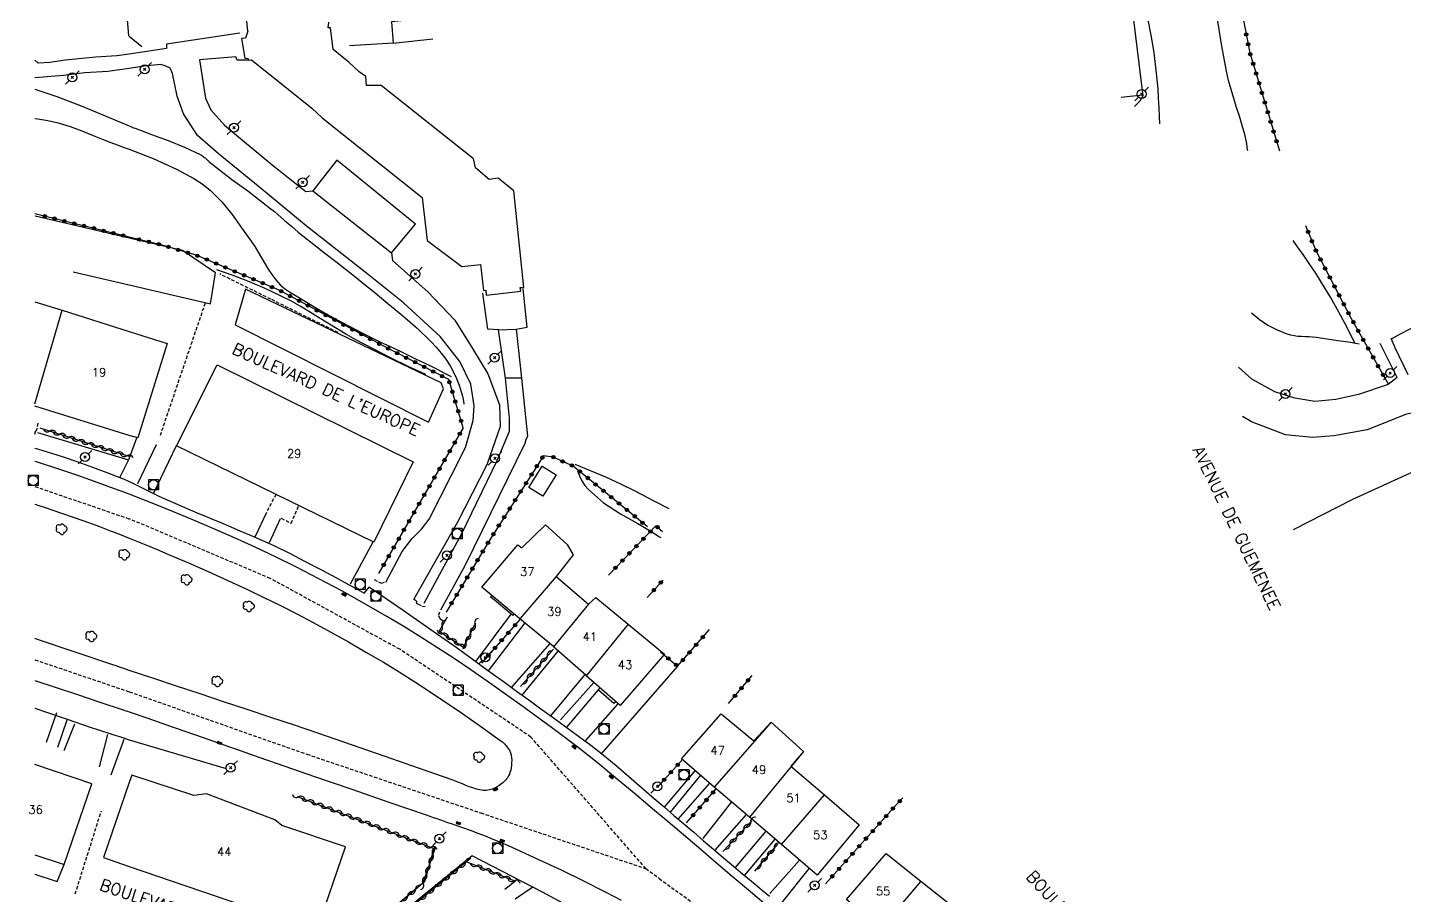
# Model space of a CAD drawing. Header units: millimetres. Extents: x 150997 to 152001, y 151999 to 153001.
# Drawn here: x 150998.9 to 151203.2, y 152467.8 to 152596.7 of the extents above; entities that cross this region are included whole.
import ezdxf
from ezdxf.enums import TextEntityAlignment as Align

# ---------------------------------------------------------------- set-up
doc = ezdxf.new("R2010")
doc.units = ezdxf.units.MM
doc.linetypes.add('DASHED', pattern=[0.75, 0.5, -0.25])
doc.layers.get('0').update_dxf_attribs({"linetype": 'CONTINUOUS'})
for name, color, linetype in [('W0001', 6, 'DASHED'), ('W0006', 2, 'CONTINUOUS'), ('W0008', 7, 'CONTINUOUS'), ('W0014', 7, 'CONTINUOUS'), ('W0017', 7, 'CONTINUOUS'), ('W0101', 7, 'CONTINUOUS'), ('W0104', 1, 'CONTINUOUS'), ('W0105', 7, 'CONTINUOUS'), ('W0112', 1, 'DASHED'), ('W0211', 2, 'CONTINUOUS'), ('W0214', 2, 'CONTINUOUS'), ('W0300', 7, 'CONTINUOUS'), ('W0310', 3, 'CONTINUOUS'), ('W0323', 7, 'CONTINUOUS'), ('W0330', 7, 'CONTINUOUS'), ('W0333', 7, 'CONTINUOUS'), ('W0401', 7, 'CONTINUOUS'), ('W0420', 7, 'CONTINUOUS'), ('W0473', 7, 'CONTINUOUS'), ('W0989', 7, 'CONTINUOUS'), ('W0991', 7, 'CONTINUOUS'), ('W1102', 7, 'CONTINUOUS')]:
    doc.layers.add(name, color=color, linetype=linetype)
doc.styles.get("Standard").update_dxf_attribs({"font": 'romans.shx', "width": 0.85})

# ---------------------------------------------------------------- blocks, each defined once
blk = doc.blocks.new('T473')
for p, q in [((-0.166667, 0.166667), (0.166667, -0.166667)), ((-0.166667, -0.166667), (0.166667, 0.166667)), ((0.500001, 0.500001), (1.000002, 1.000002)), ((-1.000002, -1.000002), (-0.500001, -0.500001))]:
    blk.add_line(p, q)
blk.add_ellipse((0, 0), major_axis=(0.471405, 0.471405), ratio=1, start_param=5.4977871438, end_param=11.780972451)
blk = doc.blocks.new('T420')
for p, q in [((0.75, 0.75), (-0.75, 0.75)), ((-0.75, 0.75), (-0.75, -0.75)), ((0.75, 0.75), (0.75, -0.75)), ((0.75, -0.75), (-0.75, -0.75))]:
    blk.add_line(p, q)
blk.add_ellipse((0, 0), major_axis=(-0.53, 0.53), ratio=1, start_param=3.926991, end_param=10.210176)
blk = doc.blocks.new('T401')
for p, q in [((-0.3, 0.3), (0, 0.3)), ((-0.3, -0.25), (-0.3, 0.3)), ((-0.3, 0.15), (0, 0.15)), ((-0.3, 0), (0, 0)), ((0, 0.3), (0, -0.25)), ((-0.3, -0.15), (0, -0.15)), ((-0.3, -0.25), (-0.3, -0.3)), ((-0.3, -0.3), (0, -0.3)), ((0, -0.3), (0, -0.25))]:
    blk.add_line(p, q)
blk = doc.blocks.new('T300')
for p, q in [((-0.8, 0.51), (-0.86, 0.34)), ((-0.86, 0.34), (-0.86, 0.17)), ((-0.86, 0.17), (-0.74, 0.06)), ((-0.69, 0.63), (-0.8, 0.51)), ((-0.8, -0.06), (-0.74, 0.06)), ((-0.74, 0.06), (-0.69, 0.11)), ((-0.57, 0.69), (-0.69, 0.63)), ((-0.46, 0.69), (-0.57, 0.69)), ((-0.29, 0.63), (-0.46, 0.69)), ((-0.29, 0.63), (-0.17, 0.74)), ((-0.23, 0.57), (-0.29, 0.63)), ((-0.17, 0.74), (-0.06, 0.8)), ((-0.06, 0.8), (0.06, 0.8)), ((0.06, 0.8), (0.23, 0.74)), ((0.23, 0.74), (0.34, 0.63)), ((0.34, 0.63), (0.4, 0.51)), ((0.46, 0.46), (0.34, 0.46)), ((0.4, 0.51), (0.4, 0.46)), ((0.57, 0.4), (0.46, 0.46)), ((0.57, 0.4), (0.69, 0.29)), ((0.69, 0.29), (0.74, 0.17)), ((0.74, 0.06), (0.69, -0.17)), ((0.74, 0.17), (0.74, 0.06)), ((-0.8, -0.17), (-0.8, -0.06)), ((-0.8, -0.23), (-0.8, -0.17)), ((-0.74, -0.34), (-0.8, -0.23)), ((-0.69, -0.4), (-0.74, -0.34)), ((-0.51, -0.46), (-0.69, -0.4)), ((-0.4, -0.46), (-0.51, -0.46)), ((-0.4, -0.46), (-0.34, -0.46)), ((-0.34, -0.46), (-0.34, -0.4)), ((-0.34, -0.51), (-0.34, -0.46)), ((-0.29, -0.63), (-0.34, -0.51)), ((-0.17, -0.74), (-0.29, -0.63)), ((-0.06, -0.8), (-0.17, -0.74)), ((0.06, -0.8), (-0.06, -0.8)), ((0.17, -0.74), (0.06, -0.8)), ((0.23, -0.69), (0.17, -0.74)), ((0.29, -0.46), (0.23, -0.46)), ((0.29, -0.63), (0.23, -0.69)), ((0.46, -0.4), (0.29, -0.46)), ((0.34, -0.51), (0.29, -0.63)), ((0.34, -0.51), (0.34, -0.46)), ((0.57, -0.34), (0.46, -0.4)), ((0.63, -0.29), (0.57, -0.34)), ((0.69, -0.17), (0.63, -0.29))]:
    blk.add_line(p, q)
blk = doc.blocks.new('t310o')
at = {"color": 0, "linetype": 'Continuous'}
for centre, start, end in [((-0.5, 0.38), 216.8699, 323.1304), ((0.5, -0.37), 36.8699, 143.1303)]:
    blk.add_arc(centre, 0.625, start, end, dxfattribs=at)
blk = doc.blocks.new('t323o')
at = {"color": 0, "linetype": 'Continuous'}
for radius in [0.25, 0.15]:
    blk.add_circle((0, 0), radius, dxfattribs=at)

msp = doc.modelspace()

# ---------------------------------------------------------------- linework, layer by layer
at = {"layer": 'W0001'}
for points in [[(151000, 152528.53), (151014, 152523.74)], [(151090.66, 152471.82), (151073.61, 152491.35), (151054.15, 152504.37), (151034.92, 152514.9), (151014, 152523.74)], [(151000, 152502.82), (151014, 152498.07)], [(151014, 152498.07), (151040.35, 152488.8), (151066.15, 152480.1), (151084.58, 152473.87), (151090.66, 152471.82)], [(151090.66, 152471.82), (151092.64, 152470.37), (151113.19, 152455.35), (151129.55, 152441.23), (151145.36, 152422.92), (151151.41, 152415.38)]]:
    msp.add_lwpolyline(points, dxfattribs=at)
at = {"layer": 'W0006'}
for points in [[(151164.33, 152586.61), (151161.19, 152586.29)], [(151052.91, 152563.24), (151056.46, 152567.48), (151044.78, 152576.95), (151041.26, 152572.43)]]:
    msp.add_lwpolyline(points, dxfattribs=at)
at = {"layer": 'W0008'}
for points in [[(151219.1, 152556.97), (151215.95, 152556.19), (151212.84, 152555.29), (151209.76, 152554.26), (151206.73, 152553.11), (151205.33, 152552.51), (151203.94, 152551.86), (151202.59, 152551.16), (151201.27, 152550.4)], [(151000, 152525.9), (151001.66, 152525.37), (151003.81, 152524.65), (151005.95, 152523.91), (151008.08, 152523.14), (151009.56, 152522.58), (151011.05, 152522.02), (151012.53, 152521.44), (151014, 152520.86)], [(151014, 152520.86), (151015.46, 152520.27), (151016.93, 152519.68), (151018.38, 152519.07), (151019.84, 152518.46), (151022.78, 152517.21), (151025.71, 152515.93), (151028.63, 152514.61), (151031.52, 152513.26), (151033.99, 152512.08), (151036.44, 152510.87), (151038.87, 152509.63), (151041.29, 152508.35), (151043.92, 152506.93), (151046.53, 152505.47), (151049.12, 152503.97), (151051.7, 152502.45), (151054.03, 152501.01), (151056.35, 152499.55), (151058.64, 152498.06), (151060.92, 152496.55), (151062.79, 152495.28), (151064.64, 152494), (151066.47, 152492.7), (151068.3, 152491.39), (151068.65, 152491.14), (151069.01, 152490.9), (151069.36, 152490.64), (151069.67, 152490.35), (151069.94, 152490.05), (151070.19, 152489.72), (151070.4, 152489.38), (151070.57, 152489.01), (151070.67, 152488.65), (151070.73, 152488.28), (151070.75, 152487.91), (151070.74, 152487.54), (151070.72, 152487.17), (151070.67, 152486.8), (151070.6, 152486.43), (151070.49, 152486.07), (151070.4, 152485.83), (151070.28, 152485.59), (151070.15, 152485.37), (151070, 152485.16), (151069.81, 152484.93), (151069.6, 152484.72), (151069.38, 152484.52), (151069.15, 152484.34), (151068.85, 152484.13), (151068.54, 152483.94), (151068.22, 152483.77), (151067.89, 152483.63), (151067.66, 152483.55), (151067.43, 152483.5), (151067.2, 152483.46), (151066.97, 152483.43), (151066.73, 152483.43), (151066.5, 152483.43), (151066.27, 152483.46), (151066.04, 152483.5), (151065.5, 152483.63), (151064.97, 152483.79), (151064.45, 152483.98), (151063.94, 152484.18), (151063.43, 152484.39), (151062.92, 152484.6), (151062.41, 152484.8), (151061.9, 152484.99), (151056.93, 152486.74), (151051.96, 152488.48), (151046.98, 152490.21), (151041.99, 152491.92), (151038.5, 152493.1), (151035, 152494.27), (151031.5, 152495.44), (151028, 152496.6), (151024.5, 152497.76), (151021, 152498.92), (151017.5, 152500.08), (151014, 152501.25)], [(151014, 152501.25), (151013.36, 152501.47), (151012.72, 152501.68), (151012.07, 152501.9), (151011.43, 152502.11), (151005.83, 152504), (151000.23, 152505.9), (151000, 152505.98)]]:
    msp.add_lwpolyline(points, dxfattribs=at)
at = {"layer": 'W0014'}
for points in [[(151202.14, 152544.73), (151199.61, 152549.77)], [(151201.2, 152550.54), (151201.8, 152549.19), (151202.43, 152547.84), (151203.07, 152546.51), (151203.73, 152545.18)], [(151000, 152534.24), (151000.39, 152534.12), (151001.34, 152533.83), (151002.29, 152533.53), (151003.24, 152533.23), (151004.18, 152532.92), (151006.36, 152532.18), (151008.53, 152531.43), (151010.69, 152530.64), (151012.83, 152529.79), (151013.12, 152529.66), (151013.42, 152529.54), (151013.71, 152529.41), (151014, 152529.27)], [(151014, 152527.39), (151013.59, 152527.54), (151013.19, 152527.7), (151012.78, 152527.85), (151012.37, 152528.01), (151009.39, 152529.1), (151006.39, 152530.16), (151003.39, 152531.18), (151000.36, 152532.16), (151000, 152532.27)], [(151014, 152529.27), (151014.71, 152528.94), (151015.41, 152528.61), (151016.11, 152528.26), (151016.81, 152527.91), (151017.51, 152527.56), (151018.21, 152527.22), (151018.91, 152526.88), (151019.62, 152526.55), (151020.75, 152526.05), (151021.89, 152525.56), (151023.03, 152525.08), (151024.17, 152524.6), (151025.31, 152524.13), (151026.45, 152523.65), (151027.59, 152523.17), (151028.73, 152522.69), (151030.41, 152521.98), (151032.09, 152521.27), (151033.77, 152520.54), (151035.43, 152519.78), (151037.78, 152518.63), (151040.11, 152517.43), (151042.43, 152516.2), (151044.74, 152514.97), (151045.78, 152514.41), (151046.81, 152513.85), (151047.84, 152513.28), (151048.86, 152512.7)], [(151108.86, 152466.09), (151106.17, 152468.38), (151103.47, 152470.66), (151100.78, 152472.95), (151098.5, 152474.89), (151096.23, 152476.84), (151093.95, 152478.78), (151091.66, 152480.71), (151088.92, 152483), (151086.17, 152485.29), (151083.41, 152487.56), (151080.62, 152489.79), (151078.64, 152491.3), (151076.64, 152492.79), (151074.63, 152494.26), (151072.61, 152495.72), (151070.04, 152497.57), (151067.45, 152499.41), (151064.85, 152501.23), (151062.23, 152503), (151059.75, 152504.61), (151057.26, 152506.2), (151054.75, 152507.75), (151052.21, 152509.26), (151048.88, 152511.17), (151045.52, 152513.04), (151042.14, 152514.85), (151038.73, 152516.61), (151035.71, 152518.09), (151032.68, 152519.51), (151029.62, 152520.9), (151026.55, 152522.25), (151023.44, 152523.59), (151020.3, 152524.89), (151017.16, 152526.16), (151014, 152527.39)], [(151048.86, 152512.7), (151049.64, 152513.65)], [(151049.64, 152513.62), (151052.14, 152511.91), (151054.64, 152510.19), (151057.13, 152508.46), (151059.61, 152506.72), (151062.14, 152504.92), (151064.66, 152503.11), (151067.17, 152501.29), (151069.68, 152499.48), (151071.48, 152498.17), (151073.29, 152496.86), (151075.09, 152495.55), (151076.89, 152494.23), (151078.76, 152492.86), (151080.64, 152491.5), (151082.51, 152490.13), (151084.34, 152488.71), (151086.26, 152487.13), (151088.15, 152485.51), (151090.01, 152483.88), (151091.89, 152482.25), (151093.36, 152480.99), (151094.82, 152479.73), (151096.29, 152478.47), (151097.76, 152477.21), (151099.22, 152475.95), (151100.69, 152474.69), (151102.17, 152473.43), (151103.64, 152472.18), (151104.71, 152471.29), (151105.78, 152470.4), (151106.85, 152469.51), (151107.92, 152468.63), (151109, 152467.74)], [(151000, 152499.75), (151003.01, 152498.76), (151006.33, 152497.66), (151009.65, 152496.55), (151012.96, 152495.43), (151013.22, 152495.35), (151013.48, 152495.26), (151013.74, 152495.17), (151014, 152495.08)], [(151000, 152495.64), (151001.88, 152495), (151004.95, 152493.94), (151008.03, 152492.89), (151011.11, 152491.88), (151011.84, 152491.65), (151012.56, 152491.42), (151013.28, 152491.19), (151014, 152490.96)], [(151014, 152495.08), (151016.75, 152494.14), (151019.5, 152493.18), (151022.24, 152492.23), (151024.99, 152491.26), (151027.73, 152490.3), (151030.47, 152489.34), (151033.22, 152488.37), (151035.96, 152487.42), (151041.48, 152485.51), (151047.01, 152483.6), (151052.53, 152481.69), (151058.05, 152479.79), (151058.58, 152479.6), (151059.11, 152479.42), (151059.64, 152479.24), (151060.18, 152479.06), (151060.71, 152478.88), (151061.24, 152478.69), (151061.77, 152478.51), (151062.3, 152478.32), (151063.43, 152477.92), (151064.57, 152477.52), (151065.7, 152477.1), (151066.83, 152476.67), (151067.96, 152476.21), (151069.09, 152475.74), (151070.21, 152475.25), (151071.33, 152474.74), (151074.7, 152473.2), (151078.07, 152471.62), (151081.41, 152469.99), (151084.72, 152468.31), (151086.97, 152467.12)], [(151014, 152490.96), (151028.36, 152486.67)], [(151048.7, 152462.08), (151057.88, 152469.97), (151059.33, 152475.21)], [(151049.5, 152461.23), (151064.88, 152473.76)], [(151064.85, 152473.75), (151075.26, 152468.38), (151085.29, 152462.95)]]:
    msp.add_lwpolyline(points, dxfattribs=at)
at = {"layer": 'W0017'}
for points in [[(151012.88, 152607.15), (151013.9, 152595.46), (151014, 152595.38)], [(151163.16, 152584.93), (151164.01, 152585.77), (151164.44, 152586.56), (151164.27, 152588.09), (151162.6, 152601.47), (151160.9, 152602.86), (151159.43, 152602.83), (151152.8, 152602.15)], [(151030.39, 152595.83), (151019.51, 152594.19), (151019.53, 152593.54), (151014, 152592.72)], [(151014, 152595.38), (151015.87, 152593.85)], [(151053.15, 152594.32), (151046.68, 152593.93)], [(151014, 152592.72), (151012.15, 152592.45), (151009.04, 152592.27), (151004.49, 152591.79), (151002.21, 152591.46), (151000.5, 152591.39), (151000, 152591.82)], [(151031.72, 152591.81), (151030.02, 152591.83), (151029.79, 152592.3), (151024.43, 152591.88), (151025.33, 152586.18), (151026.1, 152584.46), (151028.11, 152582.17), (151035.22, 152576.29), (151040.21, 152572.31), (151041.26, 152572.43)], [(151014, 152590.59), (151010.82, 152590.11), (151007.39, 152589.92), (151004.25, 152589.55), (151000, 152589.2)], [(151052.06, 152514.32), (151054.51, 152518.91), (151055.91, 152520.76), (151057.35, 152522.21), (151058.51, 152523.68), (151061.78, 152530.1), (151063.88, 152534.32), (151065.04, 152538.31), (151065.19, 152540.53), (151064.66, 152543.73), (151063.03, 152547.11), (151060.14, 152550.81), (151054.69, 152555.8), (151049.01, 152560.35), (151040.24, 152567.24), (151033.68, 152572.67), (151027.18, 152577.96), (151024.14, 152580.63), (151022.04, 152583.86), (151021.13, 152586.46), (151020.41, 152589.82), (151020.05, 152590.64), (151019.34, 152590.96), (151018.69, 152591.15), (151016.2, 152590.92), (151014, 152590.59)], [(151041.26, 152572.43), (151052.91, 152563.24), (151053.04, 152562.07)], [(151053.04, 152562.07), (151058.3, 152557.45), (151062.29, 152553.23), (151064.91, 152549.04), (151067.23, 152545.25), (151068.95, 152540.67), (151069.05, 152537.45), (151067.06, 152531.76), (151062.69, 152523.23), (151056.22, 152511.81)], [(151068.8, 152551.79), (151067.23, 152551.89), (151066.46, 152557.24)], [(151071.43, 152551.89), (151073.06, 152552.19), (151072.43, 152557.9)], [(151057.74, 152511.24), (151063.36, 152521.55), (151068.61, 152532.41), (151070.44, 152536.73), (151070.42, 152538.7), (151069.81, 152544.62)], [(151072.21, 152544.63), (151073.08, 152536), (151072.86, 152535.48), (151072.7, 152534.91), (151063.84, 152516.87), (151060.17, 152510.19)], [(151202.14, 152544.73), (151200.78, 152543.68), (151196.38, 152542.17), (151193.04, 152541.45), (151189.91, 152541.17), (151186.95, 152541.67), (151183.99, 152542.61), (151180.58, 152544.49), (151178.59, 152546.26)], [(151204.75, 152539.51), (151203.52, 152539.27), (151197.69, 152536.96), (151192.75, 152536.08), (151189.59, 152535.8), (151185.56, 152536.21), (151180.51, 152538.12), (151179.17, 152538.95)], [(151000, 152536.29), (151000.16, 152536.86)], [(151014, 152532.64), (151015.14, 152535.78)], [(151018, 152534.74), (151015.2, 152528.93)], [(151017.58, 152527.5), (151020.99, 152534.62)], [(151012.61, 152529.88), (151013.96, 152532.54), (151014, 152532.64)], [(151034.35, 152524.69), (151032.63, 152521.01)], [(151034.8, 152520.23), (151036.43, 152523.77)], [(151046.81, 152514.11), (151050.19, 152520.32)], [(151065.42, 152502.58), (151070.67, 152509.61)], [(151067.3, 152501.2), (151072.73, 152508.28)], [(151076.42, 152505.22), (151070.7, 152498.73)], [(151072.3, 152497.57), (151077.66, 152504.12)], [(151095.35, 152501.87), (151083.98, 152488.82)], [(151081.59, 152500.65), (151076.52, 152494.5)], [(151078.01, 152493.93), (151082.94, 152499.44)], [(151083.83, 152498.65), (151078.94, 152492.89)], [(151081.73, 152490.83), (151086.54, 152496.28)], [(151003.19, 152494.95), (151001.69, 152490.54)], [(151003.4, 152489.83), (151004.79, 152493.89)], [(151004.35, 152489.36), (151005.91, 152493.32)], [(151010.77, 152491.71), (151009.55, 152486.95)], [(151013.21, 152491), (151011.27, 152485.71)], [(151093.42, 152480.94), (151097.99, 152486.33)], [(151098.77, 152485.67), (151094.26, 152480.22)], [(151095.47, 152479.18), (151100.15, 152484.49)], [(151103.36, 152481.75), (151099.13, 152476.27)], [(151100.96, 152474.55), (151105.57, 152479.85)], [(151108.44, 152477.4), (151103.93, 152472.01)], [(151105.36, 152470.84), (151109.83, 152476.2)], [(151109.06, 152468.12), (151113.47, 152473.09)], [(151114.89, 152471.88), (151110.77, 152466.76)], [(151069.74, 152468.76), (151071.3, 152470.03)], [(151071.27, 152467.34), (151073.86, 152469.13)]]:
    msp.add_lwpolyline(points, dxfattribs=at)
at = {"layer": 'W0101'}
for points in [[(151031.58, 152596.11), (151031.06, 152601.82), (151026.79, 152605.38), (151026.19, 152611.25)], [(151031.58, 152596.11), (151031.24, 152595.08), (151030.65, 152595.05), (151031.17, 152592.11), (151031.65, 152592.05), (151031.72, 152591.81), (151032.12, 152591.86), (151041.08, 152584.68), (151042.61, 152583.24), (151057.46, 152571.42), (151058.21, 152565.05), (151063.33, 152561.2), (151066.12, 152561.49), (151066.58, 152557.62), (151066.9, 152557.68), (151066.95, 152556.93), (151072.1, 152557.52), (151072.02, 152558.05), (151072.53, 152558.08), (151071.05, 152572.43), (151068.73, 152574.32), (151067.39, 152574.08), (151065.39, 152575.83), (151065.13, 152576.98), (151065.07, 152577.16), (151051.39, 152588.04), (151049.21, 152588.07), (151049.08, 152589.41), (151048.11, 152590.1), (151046.63, 152591.45), (151044.24, 152593.39), (151043.88, 152596.6), (151043.53, 152596.59), (151043.61, 152597.43)], [(151000, 152555.97), (151004.03, 152554.69)], [(151004.03, 152554.69), (151014, 152551.53)], [(151014, 152551.53), (151019.62, 152549.74), (151015.28, 152535.74)], [(151014, 152536.13), (151000, 152540.47)], [(151015.28, 152535.74), (151014, 152536.13)], [(151071.97, 152508.91), (151066.3, 152513.61), (151071.68, 152519.86), (151072.27, 152519.42), (151075.75, 152522.86), (151078.99, 152519.95), (151078.99, 152519.92), (151079.85, 152518.42), (151077.34, 152515.2)], [(151077.34, 152515.2), (151082.15, 152511.07)], [(151082.15, 152511.07), (151083.22, 152512.05), (151088.02, 152508.11)], [(151076.94, 152504.78), (151071.97, 152508.91)], [(151088.02, 152508.11), (151093.43, 152503.67), (151086.83, 152496.03)], [(151076.94, 152504.76), (151076.94, 152504.78)], [(151081.79, 152500.45), (151081.79, 152500.48), (151076.94, 152504.76)], [(151086.83, 152496.03), (151081.79, 152500.45)], [(151100.81, 152483.92), (151095.92, 152488.11), (151101.84, 152494.8), (151106.69, 152490.78)], [(151106.69, 152490.78), (151109.25, 152493.54), (151114.07, 152489.23)], [(151008.43, 152484.43), (151000, 152487.29)], [(151114.07, 152489.23), (151112.17, 152487.01)], [(151046.11, 152475.08), (151036.63, 152478.24), (151035.62, 152479.06), (151025.47, 152482.9), (151023.57, 152482.69), (151014.37, 152485.71), (151014, 152484.62)], [(151112.17, 152487.01), (151117.15, 152482.76)], [(151000, 152473.88), (151004.32, 152472.42), (151008.43, 152484.43)], [(151014, 152484.62), (151010.18, 152473.45), (151014, 152472.15)], [(151106.03, 152479.46), (151100.81, 152483.92)], [(151117.15, 152482.76), (151122.33, 152478.33), (151116.06, 152470.87)], [(151110.78, 152475.39), (151106.03, 152479.46)], [(151014, 152472.15), (151041.85, 152462.66), (151046.11, 152475.08)], [(151116.06, 152470.87), (151110.78, 152475.39)], [(151125.48, 152462.91), (151120.43, 152467.25), (151126.33, 152474.06), (151131.47, 152469.97)], [(151131.47, 152469.97), (151136.21, 152466.18)]]:
    msp.add_lwpolyline(points, dxfattribs=at)
msp.add_lwpolyline([(151050.27, 152520.29), (151020.99, 152534.55), (151027.03, 152546.58), (151056.11, 152532.22)], close=True, dxfattribs=at)
at = {"layer": 'W0104'}
for points in [[(151014, 152565.39), (151000.03, 152568.66)], [(151026.81, 152560.24), (151021.88, 152563.55), (151014, 152565.39)], [(151005.67, 152560.42), (151014, 152558.47)], [(151014, 152558.47), (151026.07, 152555.66), (151026.81, 152560.24)], [(151071.12, 152509.61), (151070.94, 152509.38), (151067.61, 152512.14), (151067.82, 152512.35)], [(151086.18, 152496.6), (151085.89, 152496.31), (151083.61, 152498.32), (151083.85, 152498.64)], [(151000, 152471.01), (151003.28, 152469.9), (151004.32, 152472.42)]]:
    msp.add_lwpolyline(points, dxfattribs=at)
for points in [[(151060.63, 152543.02), (151060.29, 152543.93), (151031.25, 152557.85), (151029.73, 152552.54), (151058.4, 152538.08)], [(151077.33, 152530.25), (151075.36, 152527.08), (151073.29, 152528.37), (151075.26, 152531.54)]]:
    msp.add_lwpolyline(points, close=True, dxfattribs=at)
at = {"layer": 'W0105'}
msp.add_lwpolyline([(151055.76, 152597.81), (151052.89, 152597.49), (151053.18, 152594.35), (151059.05, 152594.99)], dxfattribs=at)
msp.add_lwpolyline([(151072.21, 152544.63), (151069.81, 152544.62), (151068.8, 152551.79), (151071.43, 152551.89)], close=True, dxfattribs=at)
at = {"layer": 'W0112'}
for points in [[(151044.99, 152551.37), (151035.01, 152556.34), (151027.42, 152560.08)], [(151025.24, 152555.73), (151018.56, 152536.08)], [(151000.22, 152536.73), (151000.52, 152538.01)], [(151035.76, 152527.35), (151034.35, 152524.69)], [(151036.56, 152523.83), (151038.02, 152523.08), (151039.16, 152525.7)], [(151050.34, 152514.74), (151051.39, 152514.19), (151051.89, 152514.32)], [(151056.2, 152511.85), (151056.67, 152511.52), (151056.58, 152511.2), (151056.85, 152511.07), (151057.54, 152510.75), (151057.89, 152510.76)], [(151060.05, 152509.9), (151059.88, 152509.41), (151060.11, 152508.93), (151060.64, 152508.52)], [(151005.97, 152468.07), (151009.87, 152480.42)]]:
    msp.add_lwpolyline(points, dxfattribs=at)
at = {"layer": 'W0211'}
for points in [[(151165.1, 152598.07), (151165.61, 152595.51), (151166.01, 152592.93), (151166.34, 152590.35), (151166.49, 152588.96), (151166.61, 152587.57), (151166.69, 152586.18), (151166.76, 152584.79), (151166.82, 152583.41), (151166.86, 152582.38)], [(151000, 152583.14), (151000.44, 152583.09), (151001.94, 152582.85), (151003.43, 152582.52), (151005.21, 152581.99), (151006.94, 152581.34), (151008.65, 152580.64), (151010.36, 152579.96), (151011.27, 152579.61), (151012.18, 152579.26), (151013.09, 152578.92), (151014, 152578.58)], [(151014, 152578.58), (151015.77, 152577.9), (151017.54, 152577.2), (151019.28, 152576.45), (151020.99, 152575.62), (151022.29, 152574.95), (151023.59, 152574.24), (151024.83, 152573.45), (151026, 152572.54), (151027.72, 152570.8), (151029.25, 152568.9), (151030.66, 152566.92), (151032.07, 152564.95), (151032.62, 152564.15), (151033.13, 152563.33), (151033.62, 152562.49), (151034.1, 152561.65), (151034.6, 152560.81), (151035.14, 152560), (151035.73, 152559.21), (151036.39, 152558.48), (151037.05, 152557.91), (151037.78, 152557.42), (151038.52, 152556.97), (151039.26, 152556.52), (151041.27, 152555.31), (151043.31, 152554.14), (151045.37, 152553), (151047.45, 152551.9), (151048.72, 152551.24), (151050.01, 152550.6), (151051.3, 152549.98), (151052.6, 152549.36), (151053.9, 152548.75), (151055.19, 152548.13), (151056.49, 152547.51), (151057.78, 152546.88), (151058.78, 152546.38), (151059.79, 152545.88), (151060.79, 152545.37), (151061.78, 152544.85)], [(151058.02, 152545.14), (151055.39, 152546.36), (151052.78, 152547.64), (151050.19, 152548.95), (151047.63, 152550.31), (151046.22, 152551.09), (151044.84, 152551.92), (151043.47, 152552.76), (151042.1, 152553.61), (151040.73, 152554.45), (151039.35, 152555.28), (151037.95, 152556.07), (151036.52, 152556.81), (151034.19, 152557.91), (151031.82, 152558.92), (151029.42, 152559.86), (151026.99, 152560.7)], [(151180.53, 152554.3), (151181.67, 152553.35), (151182.95, 152552.49), (151184.32, 152551.77), (151185.76, 152551.2), (151186.29, 152551.05), (151186.84, 152550.94), (151187.39, 152550.87), (151187.94, 152550.83), (151188.49, 152550.81), (151189.04, 152550.78), (151189.59, 152550.75), (151190.13, 152550.69), (151191.73, 152550.47), (151193.33, 152550.23), (151194.92, 152549.99), (151196.52, 152549.73)], [(151080.51, 152530.87), (151080.8, 152530.1), (151081.17, 152529.37), (151081.62, 152528.69), (151082.14, 152528.07), (151084.37, 152526.11), (151086.87, 152524.49), (151089.44, 152523.05), (151091.92, 152521.55), (151092.59, 152521.12), (151092.86, 152520.96)]]:
    msp.add_lwpolyline(points, dxfattribs=at)
at = {"layer": 'W0214'}
for points in [[(151179.96, 152578.34), (151179.95, 152578.5), (151179.9, 152578.97), (151179.82, 152579.43), (151179.51, 152580.79), (151179.15, 152582.14), (151178.74, 152583.48), (151178.32, 152584.81), (151177.9, 152586.14), (151177.49, 152587.47), (151177.12, 152588.82), (151176.8, 152590.18), (151176.1, 152593.89), (151175.54, 152597.62)], [(151000, 152587.52), (151003.27, 152586.43), (151006.88, 152585.02), (151010.44, 152583.53), (151014, 152582.05)], [(151014, 152582.05), (151014.22, 152581.96), (151014.43, 152581.88), (151014.65, 152581.79), (151014.87, 152581.7), (151017.3, 152580.77), (151019.75, 152579.87), (151022.18, 152578.9), (151024.54, 152577.79), (151024.71, 152577.7), (151024.87, 152577.6), (151025.03, 152577.49), (151025.18, 152577.38), (151025.26, 152577.31), (151025.35, 152577.24), (151025.43, 152577.16), (151025.5, 152577.09), (151025.58, 152577.01), (151025.66, 152576.93), (151025.74, 152576.86), (151025.82, 152576.79), (151026.94, 152575.87), (151028.08, 152574.98), (151029.24, 152574.11), (151030.4, 152573.25), (151031.57, 152572.4), (151032.73, 152571.54), (151033.88, 152570.66), (151035.02, 152569.77), (151035.53, 152569.34), (151036.04, 152568.91), (151036.54, 152568.48), (151037.05, 152568.04), (151037.55, 152567.6), (151038.05, 152567.16), (151038.56, 152566.73), (151039.07, 152566.3), (151040.44, 152565.19), (151041.83, 152564.09), (151043.23, 152563), (151044.63, 152561.91), (151046.02, 152560.83), (151047.42, 152559.74), (151048.8, 152558.63), (151050.17, 152557.51), (151052.36, 152555.71), (151054.56, 152553.91), (151056.7, 152552.04), (151058.74, 152550.06), (151059.53, 152549.22), (151060.28, 152548.34), (151060.99, 152547.43), (151061.62, 152546.46), (151062.13, 152545.53), (151062.56, 152544.57), (151062.94, 152543.59), (151063.27, 152542.6), (151063.4, 152542.14), (151063.51, 152541.68), (151063.6, 152541.22), (151063.66, 152540.76)], [(151195.88, 152549.83), (151194.71, 152552.12), (151193.5, 152554.39), (151192.24, 152556.62), (151190.92, 152558.83), (151190.07, 152560.18), (151189.19, 152561.5), (151188.29, 152562.81), (151187.37, 152564.1), (151186.69, 152565.06)], [(151094.13, 152525.21), (151091.91, 152526.38), (151089.15, 152527.8), (151086.94, 152528.88), (151084.71, 152529.91), (151082.45, 152530.88), (151080.17, 152531.8)]]:
    msp.add_lwpolyline(points, dxfattribs=at)
at = {"layer": 'W0310'}
for points in [[(151014, 152532.98), (151000.78, 152537.21)], [(151014.1, 152532.95), (151014, 152532.98)], [(151061.16, 152509.14), (151060, 152507.06), (151063.62, 152504.67), (151065.44, 152508.3)], [(151072.06, 152498.87), (151076.93, 152504.4)], [(151038.92, 152482.55), (151059.32, 152474.77), (151057.58, 152469.65), (151049.55, 152462.93)], [(151106.39, 152478.92), (151102.08, 152474.37)], [(151110.19, 152475.44), (151106.77, 152471.43)], [(151064.69, 152473.36), (151049.44, 152460.87), (151053.91, 152455.68)], [(151071.11, 152469.99), (151064.12, 152472.8)]]:
    msp.add_lwpolyline(points, dxfattribs=at)
at = {"layer": 'W0323'}
for points in [[(151159.79, 152661.93), (151165.07, 152653.2), (151169.75, 152642.57), (151173.42, 152631.61), (151176.13, 152619.56), (151178.02, 152604.65), (151180.28, 152592.88), (151184.67, 152578.34)], [(151014, 152565.56), (151000, 152569.01)], [(151188.53, 152567.26), (151190.11, 152563.46), (151195.32, 152553.49), (151200.78, 152543.78)], [(151063.56, 152537.23), (151061.4, 152544.41), (151051.66, 152549.41), (151036.26, 152557.68), (151023.93, 152562.88), (151018.87, 152564.36), (151014, 152565.56)], [(151063.56, 152537.23), (151050.99, 152515.61)], [(151075.46, 152533.08), (151067.39, 152520.46), (151061.04, 152509.91)], [(151090.89, 152522.56), (151079.85, 152531.58), (151076.92, 152532.9), (151075.46, 152533.11)], [(151085.1, 152515.38), (151092.15, 152522.71), (151093.13, 152521.86)], [(151093.21, 152514.66), (151090.84, 152512.06)], [(151072.02, 152508.86), (151066.29, 152502.33)], [(151092.84, 152503.98), (151095.36, 152501.86), (151100.08, 152507.3)], [(151102.91, 152496.33), (151106.44, 152500.49)], [(151092.36, 152483.9), (151096.14, 152488.06)], [(151096.68, 152478.62), (151101.1, 152483.67)], [(151117.33, 152469.56), (151128.29, 152481.82), (151128.79, 152482.31)]]:
    msp.add_lwpolyline(points, dxfattribs=at)
at = {"layer": 'W0330'}
msp.add_lwpolyline([(151207.33, 152532), (151195.49, 152526.6), (151186.7, 152522.13)], dxfattribs=at)
at = {"layer": 'W0333'}
msp.add_lwpolyline([(151000.37, 152536.57), (151013.87, 152532.48)], dxfattribs=at)
at = {"layer": 'W1102'}
for points in [[(151000, 152540.8), (151004.03, 152554.69)], [(151077.34, 152515.2), (151071.97, 152508.91)], [(151082.15, 152511.07), (151076.94, 152504.76)], [(151088.02, 152508.11), (151081.79, 152500.45)], [(151109.25, 152493.54), (151100.81, 152483.92)], [(151114.07, 152489.23), (151106.03, 152479.46)], [(151110.78, 152475.39), (151117.15, 152482.76)], [(151131.47, 152469.97), (151125.48, 152462.91)]]:
    msp.add_lwpolyline(points, dxfattribs=at)

# ---------------------------------------------------------------- block references
at = {"layer": 'W0300'}
for p in [(151004.01, 152522.18), (151013.31, 152518.41), (151022.54, 152514.7), (151031.77, 152510.72), (151008.41, 152506.27), (151027.09, 152499.6), (151065.96, 152488.38)]:
    msp.add_blockref('T300', p, dxfattribs=at)
at = {"layer": 'W0310'}
for p, rotation in [((151002.21, 152536.76), 162.2258280211513), ((151003.64, 152536.3), 162.2258280211513), ((151005.06, 152535.84), 162.2258280211513), ((151006.49, 152535.38), 162.2258280211513), ((151007.92, 152534.92), 162.2258280211513), ((151009.35, 152534.47), 162.2258280211513), ((151010.78, 152534.01), 162.2258280211513), ((151012.21, 152533.55), 162.2258280211513), ((151013.63, 152533.09), 162.2258280211513), ((151060.43, 152507.83), 240.9594172192688), ((151064.65, 152506.72), 63.28956046223448), ((151065.32, 152508.06), 63.28956046223448), ((151060.52, 152506.72), 326.603453366831), ((151061.77, 152505.89), 326.603453366831), ((151063.02, 152505.07), 326.603453366831), ((151063.97, 152505.38), 63.28956046223448), ((151076.03, 152503.37), 48.5893751738442), ((151074.05, 152501.12), 48.5893751738442), ((151075.04, 152502.25), 48.5893751738442), ((151073.06, 152500), 48.5893751738442), ((151039.12, 152482.48), 339.1121332101943), ((151040.52, 152481.94), 339.1121332101943), ((151041.92, 152481.41), 339.1121332101943), ((151043.32, 152480.87), 339.1121332101943), ((151044.72, 152480.34), 339.1121332101943), ((151046.12, 152479.8), 339.1121332101943), ((151047.53, 152479.27), 339.1121332101943), ((151048.93, 152478.73), 339.1121332101943), ((151106.21, 152478.72), 226.5390737785901), ((151050.33, 152478.2), 339.1121332101943), ((151051.73, 152477.67), 339.1121332101943), ((151053.13, 152477.13), 339.1121332101943), ((151054.53, 152476.6), 339.1121332101943), ((151104.14, 152476.55), 226.5390737785901), ((151105.17, 152477.64), 226.5390737785901), ((151055.93, 152476.06), 339.1121332101943), ((151057.34, 152475.53), 339.1121332101943), ((151058.74, 152474.99), 339.1121332101943), ((151103.11, 152475.46), 226.5390737785901), ((151109.69, 152474.85), 229.5402052428632), ((151058.55, 152472.52), 251.2502423696487), ((151059.03, 152473.94), 251.2502423696487), ((151063.87, 152472.69), 219.3307159969335), ((151107.74, 152472.57), 229.5402052428632), ((151108.71, 152473.71), 229.5402052428632), ((151058.07, 152471.1), 251.2502423696487), ((151061.55, 152470.79), 219.3307159969335), ((151062.71, 152471.74), 219.3307159969335), ((151065.51, 152472.25), 158.0969673230314), ((151066.9, 152471.69), 158.0969673230314), ((151068.29, 152471.13), 158.0969673230314), ((151069.69, 152470.57), 158.0969673230314), ((151056.45, 152468.7), 219.8889557042415), ((151057.59, 152469.68), 251.2502423696487), ((151059.22, 152468.89), 219.3307159969335), ((151060.39, 152469.84), 219.3307159969335), ((151071.08, 152470.01), 158.0969673230314), ((151055.3, 152467.74), 219.8889557042415), ((151058.06, 152467.94), 219.3307159969335)]:
    msp.add_blockref('t310o', p, dxfattribs=dict(at, rotation=rotation))
at = {"layer": 'W0323'}
for p, rotation in [((151179.75, 152595.64), 280.8806533222348), ((151180.03, 152594.17), 280.8806533222348), ((151180.34, 152592.7), 286.7932951141619), ((151180.77, 152591.27), 286.7932951141619), ((151181.2, 152589.83), 286.7932951141619), ((151181.64, 152588.39), 286.7932951141619), ((151182.07, 152586.96), 286.7932951141619), ((151182.5, 152585.52), 286.7932951141619), ((151182.94, 152584.09), 286.7932951141619), ((151183.37, 152582.65), 286.7932951141619), ((151183.8, 152581.21), 286.7932951141619), ((151184.24, 152579.78), 286.7932951141619), ((151001.46, 152568.65), 166.1716875448898), ((151002.91, 152568.29), 166.1716875448898), ((151004.37, 152567.93), 166.1716875448898), ((151005.83, 152567.57), 166.1716875448898), ((151007.28, 152567.22), 166.1716875448898), ((151008.74, 152566.86), 166.1716875448898), ((151010.2, 152566.5), 166.1716875448898), ((151011.65, 152566.14), 166.1716875448898), ((151013.11, 152565.78), 166.1716875448898), ((151015.46, 152565.2), 166.1716875448104), ((151016.91, 152564.85), 166.1716875448104), ((151188.92, 152566.33), 292.6326006614322), ((151189.49, 152564.95), 292.6326006614322), ((151018.37, 152564.49), 166.1716875448104), ((151019.81, 152564.09), 163.6024904247423), ((151021.25, 152563.66), 163.6024904247423), ((151022.69, 152563.24), 163.6024904247423), ((151024.12, 152562.79), 157.1584527257235), ((151190.07, 152563.56), 292.6326006614322), ((151025.51, 152562.21), 157.1584527257235), ((151026.89, 152561.63), 157.1584527257235), ((151028.27, 152561.05), 157.1584527257235), ((151190.76, 152562.23), 297.5883661924302), ((151191.45, 152560.9), 297.5883661924302), ((151029.65, 152560.46), 157.1584527257235), ((151031.04, 152559.88), 157.1584527257235), ((151032.42, 152559.3), 157.1584527257235), ((151033.8, 152558.72), 157.1584527257235), ((151192.15, 152559.57), 297.5883661924302), ((151035.18, 152558.14), 157.1584527257235), ((151036.55, 152557.52), 151.7505230605643), ((151037.87, 152556.81), 151.7505230605643), ((151192.84, 152558.24), 297.5883661924302), ((151193.53, 152556.91), 297.5883661924302), ((151039.19, 152556.1), 151.7505230605643), ((151040.52, 152555.39), 151.7505230605643), ((151041.84, 152554.68), 151.7505230605643), ((151194.23, 152555.58), 297.5883661924302), ((151043.16, 152553.97), 151.7505230605643), ((151044.48, 152553.26), 151.7505230605643), ((151045.8, 152552.55), 151.7505230605643), ((151194.92, 152554.25), 297.5883661924302), ((151195.64, 152552.93), 299.3577535428728), ((151047.12, 152551.84), 151.7505230605643), ((151048.44, 152551.13), 151.7505230605643), ((151049.76, 152550.42), 151.7505230605643), ((151196.37, 152551.63), 299.3577535428728), ((151197.11, 152550.32), 299.3577535428728), ((151051.09, 152549.71), 151.7505230605643), ((151052.41, 152549.02), 152.8474524325956), ((151053.75, 152548.33), 152.8474524325956), ((151197.84, 152549.01), 299.3577535428728), ((151055.08, 152547.65), 152.8474524325956), ((151056.42, 152546.97), 152.8474524325956), ((151057.75, 152546.28), 152.8474524325956), ((151198.58, 152547.71), 299.3577535428728), ((151199.31, 152546.4), 299.3577535428728), ((151059.09, 152545.6), 152.8474524325956), ((151060.42, 152544.91), 152.8474524325956), ((151200.05, 152545.09), 299.3577535428728), ((151061.51, 152544.02), 106.7424465338188), ((151061.95, 152542.59), 106.7424465338188), ((151062.38, 152541.15), 106.7424465338188), ((151062.81, 152539.72), 106.7424465338188), ((151063.24, 152538.28), 106.7424465338188), ((151063.05, 152536.36), 239.8388685655188), ((151062.3, 152535.06), 239.8388685655188), ((151060.79, 152532.47), 239.8388685655188), ((151061.55, 152533.76), 239.8388685655188), ((151075.3, 152532.84), 237.415023348654), ((151076.94, 152532.89), 155.7893377447852), ((151078.31, 152532.27), 155.7893377447852), ((151059.28, 152529.87), 239.8388685655188), ((151060.04, 152531.17), 239.8388685655188), ((151073.69, 152530.31), 237.415023348654), ((151074.49, 152531.57), 237.415023348654), ((151079.68, 152531.66), 155.7893377447852), ((151080.87, 152530.75), 140.7555292212512), ((151058.53, 152528.58), 239.8388685655188), ((151072.07, 152527.78), 237.415023348654), ((151072.88, 152529.05), 237.415023348654), ((151082.03, 152529.8), 140.7555292212512), ((151083.19, 152528.85), 140.7555292212512), ((151084.35, 152527.91), 140.7555292212512), ((151057.02, 152525.98), 239.8388685655188), ((151057.78, 152527.28), 239.8388685655188), ((151071.26, 152526.52), 237.415023348654), ((151085.51, 152526.96), 140.7555292212512), ((151086.67, 152526.01), 140.7555292212512), ((151056.27, 152524.69), 239.8388685655188), ((151069.65, 152523.99), 237.415023348654), ((151070.45, 152525.25), 237.415023348654), ((151087.84, 152525.06), 140.7555292212512), ((151089, 152524.11), 140.7555292212512), ((151054.76, 152522.09), 239.8388685655188), ((151055.52, 152523.39), 239.8388685655188), ((151068.84, 152522.73), 237.415023348654), ((151090.16, 152523.16), 140.7555292212512), ((151091.34, 152521.86), 46.09474129141924), ((151092.4, 152522.5), 318.9998164895948), ((151054.01, 152520.79), 239.8388685655188), ((151067.23, 152520.19), 238.9612072413448), ((151068.03, 152521.46), 237.415023348654), ((151089.26, 152519.7), 46.09474129141924), ((151090.3, 152520.78), 46.09474129141924), ((151052.5, 152518.2), 239.8388685655188), ((151053.25, 152519.5), 239.8388685655188), ((151065.68, 152517.62), 238.9612072413448), ((151066.46, 152518.91), 238.9612072413448), ((151088.22, 152518.62), 46.09474129141924), ((151051.75, 152516.9), 239.8388685655188), ((151064.91, 152516.34), 238.9612072413448), ((151086.14, 152516.46), 46.09474129141924), ((151087.18, 152517.54), 46.09474129141924), ((151063.36, 152513.77), 238.9612072413448), ((151064.14, 152515.05), 238.9612072413448), ((151092.86, 152514.27), 227.6016715900221), ((151062.59, 152512.48), 238.9612072413448), ((151091.85, 152513.17), 227.6016715900221), ((151061.82, 152511.2), 238.9612072413448), ((151071.24, 152507.97), 228.7042927395448), ((151069.26, 152505.71), 228.7042927395448), ((151070.25, 152506.84), 228.7042927395448), ((151099.1, 152506.18), 49.02724806597283), ((151067.28, 152503.46), 228.7042927395448), ((151068.27, 152504.59), 228.7042927395448), ((151097.14, 152503.91), 49.02724806597283), ((151098.12, 152505.05), 49.02724806597283), ((151093.99, 152503.02), 319.9243573076197), ((151095.14, 152502.05), 319.9243573076197), ((151096.15, 152502.78), 49.02724806597283), ((151105.82, 152499.77), 49.72633534028216), ((151103.88, 152497.48), 49.72633534028216), ((151104.85, 152498.62), 49.72633534028216), ((151095.39, 152487.23), 47.75442371109933), ((151093.37, 152485.01), 47.75442371109933), ((151094.38, 152486.12), 47.75442371109933), ((151100.63, 152483.14), 48.7875735506091), ((151098.66, 152480.88), 48.7875735506091), ((151099.65, 152482.01), 48.7875735506091), ((151128.33, 152481.85), 44.41895137634144), ((151097.67, 152479.75), 48.7875735506091), ((151126.32, 152479.62), 48.19486407729553), ((151127.32, 152480.74), 48.19486407729553), ((151124.32, 152477.38), 48.19486407729553), ((151125.32, 152478.5), 48.19486407729553), ((151122.32, 152475.15), 48.19486407729553), ((151123.32, 152476.27), 48.19486407729553), ((151120.32, 152472.91), 48.19486407729553), ((151121.32, 152474.03), 48.19486407729553), ((151118.32, 152470.68), 48.19486407729553), ((151119.32, 152471.79), 48.19486407729553)]:
    msp.add_blockref('t323o', p, dxfattribs=dict(at, rotation=rotation))
at = {"layer": 'W0401'}
for p, rotation in [((151045.96, 152512.63), 61.24003981631193), ((151027.35, 152490.32), 250.6276275752631), ((151080.09, 152489.98), 52.22356173449148), ((151085.63, 152485.54), 50.39143179152725), ((151068.3, 152483.7), 115.8985466870689), ((151062.78, 152478.42), 250.5322849646388), ((151069.27, 152475.82), 246.6553671389021)]:
    msp.add_blockref('T401', p, dxfattribs=dict(at, rotation=rotation))
at = {"layer": 'W0420'}
for p in [(150999.73, 152529.44), (151017.59, 152528.77), (151062.66, 152521.53), (151048.25, 152514.01), (151050.59, 152512.26), (151062.79, 152498.29), (151084.44, 152492.54), (151096.31, 152485.75), (151068.66, 152474.83)]:
    msp.add_blockref('T420', p, dxfattribs=at)
at = {"layer": 'W0473'}
for p in [(151005.55, 152589.25), (151016.29, 152590.45), (151164.23, 152586.79), (151029.55, 152581.8), (151039.74, 152573.7), (151056.46, 152560.07), (151068.21, 152547.67), (151201.1, 152545.36), (151185.56, 152542.25), (151007.44, 152532.9), (151068.27, 152532.71), (151061.14, 152518.32), (151066.84, 152503.16), (151029.04, 152486.81), (151092.38, 152484.03), (151060.03, 152476.27), (151115.71, 152469.35)]:
    msp.add_blockref('T473', p, dxfattribs=at)

# ---------------------------------------------------------------- texts
at = {"layer": 'W0989'}
msp.add_text("BOULEVARD DE L'EUROPE   ", height=1.75, rotation=335.7945, dxfattribs=at).set_placement((151044.86, 152542.22), align=Align.MIDDLE_CENTER)
for s, rotation, p in [('AVENUE DE GUEMENEE', 295.7795, (151171.72, 152533.97)), ("BOULEVARD DE L'EUROPE   ", 311.9598, (151146.99, 152470.56)), ("BOULEVARD DE L'EUROPE   ", 341.5698, (151009.47, 152468.7))]:
    msp.add_text(s, height=1.75, rotation=rotation, dxfattribs=at).set_placement(p)
at = {"layer": 'W0991'}
for s, p in [('19', (151009.5, 152545.48)), ('29', (151038.47, 152533.43)), ('37', (151073.07, 152515.89)), ('39', (151077.07, 152509.98)), ('41', (151082.34, 152506.25)), ('43', (151087.58, 152502.07)), ('47', (151101.3, 152489.36)), ('49', (151107.45, 152486.5)), ('36', (151000.1, 152480.58)), ('51', (151112.56, 152482.31)), ('53', (151116.54, 152476.82)), ('44', (151028.1, 152474.34)), ('55', (151125.86, 152468.49))]:
    msp.add_text(s, height=1.25, dxfattribs=at).set_placement(p, align=Align.MIDDLE_CENTER)

doc.saveas('drawing.dxf')
